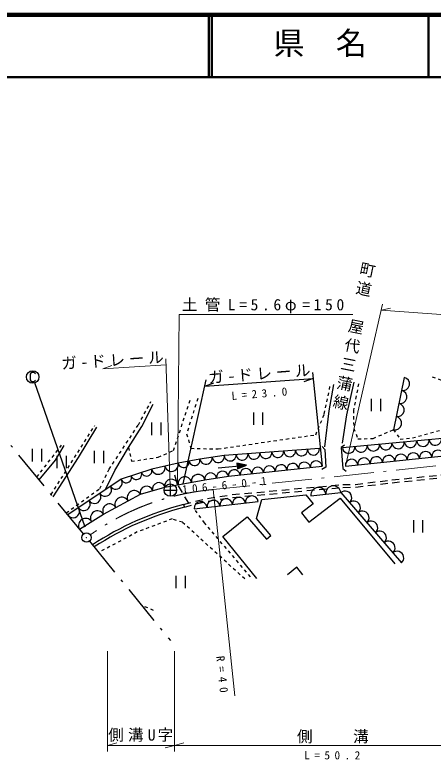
# Model space of a CAD drawing. Units: millimetres, scale not verified. Extents: x 40000 to 680000, y 20000 to 380000.
# Drawn here: x 266628 to 333759, y 261415 to 380000 of the extents above; entities that cross this region are included whole.
import ezdxf
from ezdxf.enums import TextEntityAlignment as Align

# ---------------------------------------------------------------- set-up
doc = ezdxf.new("R2010")
doc.units = ezdxf.units.MM
doc.header["$LTSCALE"] = 1000
for name, pattern in [('USER1', [1, 0.5, -0.5]), ('USER2', [2, 1.2, -0.8]), ('USER3', [10, 6.4, -1.6, 0.4, -1.6])]:
    doc.linetypes.add(name, pattern=pattern)
for name, color, linetype, lineweight in [('M-BGD', 7, 'Continuous', 25), ('M-BMK', 2, 'USER3', 13), ('M-BMK-HTXT', 7, 'Continuous', 13), ('M-OTRS', 6, 'Continuous', 25), ('M-STR-HTXT', 7, 'Continuous', 13), ('M-STR-STR3', 7, 'Continuous', 25), ('M-STR-STRC', 7, 'Continuous', 25), ('M-TTL', 2, 'Continuous', 140), ('M-TTL-LINE', 7, 'Continuous', 50)]:
    doc.layers.add(name, color=color, linetype=linetype, lineweight=lineweight)
doc.layers.add('M-BMK-SRVR', color=3, linetype='Continuous')
doc.layers.add('M-TTL-TXT', color=7, linetype='Continuous')
doc.styles.add('@ＭＳ ゴシック', font='')
doc.styles.add('ＭＳ ゴシック', font='')
doc.styles.get('@ＭＳ ゴシック').set_extended_font_data('@MS Gothic')
doc.styles.get('ＭＳ ゴシック').set_extended_font_data('MS Gothic')

# ---------------------------------------------------------------- blocks, each defined once
blk = doc.blocks.new('MARK14C10L10W1')
at = {"color": 3, "linetype": 'Continuous', "lineweight": 25}
for p, q in [((-0.05, 0), (0.05, 0)), ((0, 0.05), (0, -0.05))]:
    blk.add_line(p, q, dxfattribs=at)
blk.add_circle((0, 0), 0.05, dxfattribs=at)
blk = doc.blocks.new('MARK1085C15L13W1')
at = {"color": 7, "linetype": 'Continuous', "lineweight": 25}
blk.add_lwpolyline([(0.022, 0.024), (0.018, 0.03), (0.01, 0.036), (-0.008, 0.036), (-0.016, 0.03), (-0.022, 0.022), (-0.022, -0.022), (-0.016, -0.03), (-0.008, -0.036), (0.01, -0.036), (0.018, -0.032), (0.022, -0.026)], dxfattribs=at)
blk.add_circle((0, 0), 0.05, dxfattribs=at)
blk = doc.blocks.new('MARK5C10L10W1')
at = {"color": 3, "linetype": 'Continuous', "lineweight": 25}
blk.add_circle((0, 0), 0.05, dxfattribs=at)
blk = doc.blocks.new('MARK1115C15L6W1')
at = {"color": 7, "linetype": 'Continuous', "lineweight": 25}
for p, q in [((-0.038, 0.05), (-0.038, -0.05)), ((0.038, -0.05), (0.038, 0.05))]:
    blk.add_line(p, q, dxfattribs=at)
blk = doc.blocks.new('MARK1197C15L6W1')
at = {"color": 7, "linetype": 'Continuous', "lineweight": 25}
for points in [[(0, 0), (-0.032, -0.1), (0.032, -0.1)], [(0, -0.012), (-0.026, -0.096), (0.026, -0.096)], [(0, -0.024), (-0.02, -0.092), (0.02, -0.092)], [(0, -0.036), (-0.014, -0.088), (0.014, -0.088)], [(0, -0.048), (-0.008, -0.084), (0.008, -0.084)], [(0, -0.064), (-0.002, -0.08), (0.002, -0.08)]]:
    blk.add_lwpolyline(points, close=True, dxfattribs=at)
blk = doc.blocks.new('MARK28C15L14W1')
at = {"color": 7, "linetype": 'Continuous', "lineweight": 13}
blk.add_line((0, 0), (0.014, -0.05), dxfattribs=at)
blk = doc.blocks.new('MARK1553C15L12W1')
at = {"color": 7, "linetype": 'Continuous', "lineweight": 25}
blk.add_arc((0, 0), 0.05, 270, 90, dxfattribs=at)
blk = doc.blocks.new('MARK28C15L6W1')
at = {"color": 7, "linetype": 'Continuous', "lineweight": 25}
blk.add_line((0, 0), (0.014, -0.05), dxfattribs=at)

msp = doc.modelspace()

# ---------------------------------------------------------------- linework, layer by layer
at = {"layer": 'M-BGD'}
for p, q in [((314375, 322571), (315930, 307529)), ((293663, 304685), (297342, 321371)), ((297118, 320353), (314478, 321575)), ((299236, 307235), (303818, 307687)), ((293708, 301351), (293831, 300918))]:
    msp.add_line(p, q, dxfattribs=at)
at = {"layer": 'M-BGD', "linetype": 'USER1'}
for p, q in [((286456, 314133), (288475, 317880)), ((272450, 302971), (279459, 314063)), ((270159, 305763), (274127, 310868)), ((288893, 284345), (286968, 285177))]:
    msp.add_line(p, q, dxfattribs=at)
at = {"layer": 'M-BGD', "linetype": 'USER2'}
msp.add_line((294544, 301581), (292789, 304522), dxfattribs=at)
at = {"layer": 'M-BGD', "linetype": 'USER1'}
for points in [[(321772, 320754), (320972, 316527), (321004, 313581), (321676, 311883), (324110, 311980), (327385, 313367), (328465, 311851), (330450, 312044), (336406, 313709), (343679, 314637), (343647, 315598), (341533, 318192), (338811, 319889), (333560, 321842)], [(295983, 318384), (294190, 312716), (294894, 310378), (299249, 310282), (314908, 312556), (316285, 315886), (317245, 320529)], [(284875, 310520), (285355, 308290), (289645, 308940), (292073, 310040), (294923, 318508)], [(274875, 300019), (280274, 303915), (281770, 307020), (286456, 314133)], [(304463, 289727), (297080, 298399), (295412, 300658)], [(303528, 289404), (293533, 298496), (291889, 299044), (286285, 296949), (280086, 293643)]]:
    msp.add_lwpolyline(points, dxfattribs=at)
at = {"layer": 'M-BGD'}
for points in [[(316369, 310611), (317065, 316421), (317830, 320630)], [(319187, 311202), (319918, 315760), (321066, 321013)], [(281197, 303755), (282680, 306820), (284875, 310520), (286996, 313894), (288826, 317479)], [(272765, 302587), (276839, 308901), (279772, 313789)], [(270532, 305309), (273179, 308450), (274558, 310831)], [(319524, 310898), (318995, 310484), (319248, 307124), (319800, 306709)], [(315956, 310645), (316394, 310185), (316509, 307377), (315887, 306962)], [(305480, 289459), (300024, 296236), (303889, 299386), (307034, 295799), (307681, 296386), (305416, 299110), (306276, 302141), (313311, 302899), (314487, 301491), (312613, 299998), (313813, 298516), (318857, 302385), (327609, 291826)], [(312832, 290086), (311897, 291281), (310390, 290086)]]:
    msp.add_lwpolyline(points, dxfattribs=at)
at = {"layer": 'M-BGD', "linetype": 'USER2'}
for points in [[(293708, 301351), (295619, 301876), (297563, 302322), (299532, 302658), (301489, 302938), (319260, 304559), (321274, 304595), (327126, 305304), (335002, 306102), (342955, 306713), (344964, 306480)], [(293831, 300918), (295720, 301438), (297651, 301880), (299596, 302212), (301542, 302491), (319285, 304109), (321305, 304145), (327176, 304857), (335042, 305654), (342946, 306261), (344944, 306029)]]:
    msp.add_lwpolyline(points, dxfattribs=at)
at = {"layer": 'M-BGD'}
for centre, radius, start, end in [((306013, 253735), 49181, 104.48886, 123.20782), ((306042, 253651), 48819, 104.48541, 123.12833)]:
    msp.add_arc(centre, radius, start, end, dxfattribs=at)
at = {"layer": 'M-BMK'}
msp.add_line((354046, 309653), (298431, 303752), dxfattribs=at)
msp.add_arc((301953, 263907), 40000, 95.05124, 125.46945, dxfattribs=at)
at = {"layer": 'M-BMK-HTXT'}
for radius in [31.3, 25, 18.8, 12.5, 6.3]:
    msp.add_circle((278125, 296038), radius, dxfattribs=at)
at = {"layer": 'M-OTRS', "linetype": 'USER3'}
for p, q in [((277661, 296624), (263406, 313992)), ((278605, 295458), (291586, 279496))]:
    msp.add_line(p, q, dxfattribs=at)
at = {"layer": 'M-STR-HTXT'}
for p, q in [((319670, 307524), (325622, 333549)), ((325396, 332562), (366063, 329628)), ((290911, 323766), (280743, 323152)), ((290878, 324765), (291561, 304293)), ((298431, 303752), (301910, 270622)), ((281484, 277799), (281484, 261678)), ((292248, 261678), (292248, 277799)), ((281484, 262678), (292248, 262678)), ((292248, 262678), (343860, 262678))]:
    msp.add_line(p, q, dxfattribs=at)
msp.add_lwpolyline([(292724, 304551), (292979, 331884), (320854, 331884)], dxfattribs=at)
at = {"layer": 'M-STR-STR3'}
for p, q in [((329093, 321774), (327385, 313367)), ((295412, 300658), (305687, 301826))]:
    msp.add_line(p, q, dxfattribs=at)
for points in [[(359764, 314022), (350539, 313755), (348976, 313259), (319198, 310477)], [(319670, 307524), (353401, 311046), (355320, 311286), (359834, 311310)], [(315492, 310327), (300245, 309229), (296327, 308661), (292839, 308002), (288594, 307051), (283686, 305423), (275139, 299694)], [(277024, 297397), (280866, 299802), (286774, 303004), (290711, 304135), (297109, 305327), (300906, 305895), (315930, 307529)], [(314127, 302769), (318930, 303264), (328656, 291981)]]:
    msp.add_lwpolyline(points, dxfattribs=at)
at = {"layer": 'M-STR-STRC'}
msp.add_line((277924, 297731), (269838, 320896), dxfattribs=at)
at = {"layer": 'M-TTL'}
msp.add_line((680000, 380000), (40000, 380000), dxfattribs=at)
at = {"layer": 'M-TTL-LINE'}
for p, q in [((297750, 380000), (297750, 370000)), ((298250, 380000), (298250, 370000)), ((333000, 380000), (333000, 370000)), ((40000, 370000), (680000, 370000))]:
    msp.add_line(p, q, dxfattribs=at)

# ---------------------------------------------------------------- block references
at = {"layer": 'M-BGD'}
for name, p, xscale, yscale, rotation in [('MARK28C15L6W1', (314478, 321575), 30000, 30000, 274.02826), ('MARK28C15L6W1', (297118, 320353), 30000, 30000, 94.02826), ('MARK1197C15L6W1', (303818, 307687), 15000, 15000, 275.6375), ('MARK28C15L6W1', (292724, 304551), 30000, 30000, 179.46554)]:
    msp.add_blockref(name, p, dxfattribs=dict(at, xscale=xscale, yscale=yscale, rotation=rotation))
at = {"layer": 'M-BGD', "xscale": 20000, "yscale": 20000}
for p in [(324582, 317350), (305687, 315147), (289331, 313512), (270200, 309282), (280150, 308993), (274142, 308176), (331357, 297845), (293246, 288897)]:
    msp.add_blockref('MARK1115C15L6W1', p, dxfattribs=at)
at = {"layer": 'M-BMK-SRVR'}
for name, p, xscale, yscale in [('MARK14C10L10W1', (291578, 303673), 20000, 20000), ('MARK5C10L10W1', (278135, 296043), 15000, 15000)]:
    msp.add_blockref(name, p, dxfattribs=dict(at, xscale=xscale, yscale=yscale))
at = {"layer": 'M-STR-HTXT', "xscale": 30000, "yscale": 30000}
for p, rotation in [((325396, 332562), 85.87339), ((280743, 323152), 93.45332), ((281484, 262678), 89.99998), ((292248, 262678), 269.99998), ((292248, 262678), 89.99998)]:
    msp.add_blockref('MARK28C15L14W1', p, dxfattribs=dict(at, rotation=rotation))
at = {"layer": 'M-STR-STR3'}
for p, xscale, yscale, rotation in [((328880, 320723), 21447, 21447, 348.51341), ((328453, 318621), 21447, 21447, 348.51341), ((328026, 316520), 21446, 21446, 348.51341), ((327599, 314418), 21447, 21447, 348.51341), ((334087, 311868), 19939, 19939, 275.33861), ((322176, 310755), 19939, 19939, 275.33861), ((324161, 310940), 19938, 19938, 275.33861), ((326146, 311126), 19938, 19938, 275.33861), ((328132, 311311), 19939, 19939, 275.33861), ((330117, 311497), 19938, 19938, 275.33861), ((332102, 311682), 19938, 19938, 275.33861), ((305010, 309572), 19108, 19108, 274.11819), ((306916, 309709), 19109, 19109, 274.11819), ((308822, 309846), 19108, 19108, 274.11819), ((310728, 309984), 19109, 19109, 274.11819), ((312634, 310121), 19108, 19108, 274.11819), ((314539, 310258), 19109, 19109, 274.11819), ((320191, 310569), 19938, 19938, 275.33861), ((328599, 308456), 19950, 19950, 95.96156), ((330583, 308664), 19949, 19949, 95.96156), ((332567, 308871), 19950, 19950, 95.96156), ((334551, 309078), 19949, 19949, 95.96156), ((293711, 308167), 17751, 17751, 280.69221), ((295455, 308496), 17751, 17751, 280.69221), ((297307, 308803), 19793, 19793, 278.24923), ((299266, 309087), 19794, 19794, 278.24923), ((301198, 309298), 19108, 19108, 274.11819), ((303104, 309435), 19109, 19109, 274.11819), ((314991, 307427), 18892, 18892, 96.20609), ((320662, 307628), 19949, 19949, 95.96156), ((322646, 307835), 19950, 19950, 95.96156), ((324630, 308042), 19949, 19949, 95.96156), ((326615, 308249), 19949, 19949, 95.96156), ((289655, 307289), 21751, 21751, 282.63336), ((291778, 307764), 21751, 21751, 282.63336), ((303723, 306202), 18892, 18892, 96.20609), ((305601, 306406), 18891, 18891, 96.20609), ((307479, 306610), 18892, 18892, 96.20609), ((309357, 306814), 18892, 18892, 96.20609), ((311235, 307019), 18892, 18892, 96.20609), ((313113, 307223), 18891, 18891, 96.20609), ((284504, 305695), 17237, 17237, 288.34424), ((286140, 306237), 17236, 17236, 288.34424), ((287776, 306780), 17236, 17236, 288.34424), ((293910, 304731), 21694, 21694, 100.55569), ((296043, 305128), 21693, 21693, 100.55569), ((298058, 305469), 19193, 19193, 98.51148), ((299957, 305753), 19192, 19192, 98.51148), ((301845, 305997), 18892, 18892, 96.20609), ((282831, 304850), 20579, 20579, 303.83949), ((289727, 303852), 20483, 20483, 106.02799), ((291778, 304334), 21693, 21693, 100.55569), ((281122, 303704), 20578, 20578, 303.83949), ((285789, 302470), 22401, 22401, 118.45484), ((287758, 303287), 20483, 20483, 106.02799), ((315328, 302892), 24142, 24142, 95.89063), ((317730, 303140), 24142, 24142, 95.89063), ((319625, 302458), 21280, 21280, 40.75942), ((279413, 302559), 20579, 20579, 303.83949), ((283820, 301403), 22400, 22400, 118.45484), ((302604, 301476), 20682, 20682, 96.48571), ((304659, 301709), 20682, 20682, 96.48571), ((277703, 301413), 20578, 20578, 303.83949), ((281851, 300336), 22401, 22401, 118.45484), ((296440, 300775), 20682, 20682, 96.48571), ((298495, 301009), 20682, 20682, 96.48571), ((300550, 301242), 20681, 20681, 96.48571), ((321014, 300846), 21280, 21280, 40.75942), ((275994, 300267), 20579, 20579, 303.83949), ((279905, 299201), 22661, 22661, 122.0475), ((322404, 299234), 21280, 21280, 40.75942), ((277985, 297998), 22661, 22661, 122.0475), ((323793, 297623), 21280, 21280, 40.75942), ((325182, 296011), 21280, 21280, 40.75942), ((326572, 294399), 21280, 21280, 40.75942), ((327961, 292787), 21280, 21280, 40.75942)]:
    msp.add_blockref('MARK1553C15L12W1', p, dxfattribs=dict(at, xscale=xscale, yscale=yscale, rotation=rotation))
at = {"layer": 'M-STR-STRC', "xscale": 20000, "yscale": 20000}
msp.add_blockref('MARK1085C15L13W1', (269509, 321840), dxfattribs=at)

# ---------------------------------------------------------------- texts
at = {"layer": 'M-BMK-HTXT', "insert": (322318, 340509), "char_height": 1833, "attachment_point": 7, "rotation": 258.6, "style": '@ＭＳ ゴシック'}
msp.add_mtext('\\T1.24;町道\u3000屋代三蒲線', dxfattribs=at)
at = {"layer": 'M-BMK-SRVR', "insert": (293552, 303085), "char_height": 1320, "attachment_point": 7, "rotation": 6, "style": 'ＭＳ ゴシック'}
msp.add_mtext('\\T1.77;106-6-0-1', dxfattribs=at)
at = {"layer": 'M-STR-HTXT', "attachment_point": 7, "style": 'ＭＳ ゴシック'}
for s, insert, char_height in [('\\T1.47;土管L=5.6φ=150', (293438, 332037), 1833), ('\\T1.27;側溝U字', (281609, 263243), 1833), ('\\T1.2;側\u3000\u3000溝', (311902, 262989), 1833), ('\\T1.8;L=50.2', (313075, 260408), 1320)]:
    msp.add_mtext(s, dxfattribs=dict(at, insert=insert, char_height=char_height))
for s, insert, char_height, rotation in [('\\T1.24;ガ-ドレール', (274155, 322986), 1833, 3.7), ('\\T1.24;ガ-ドレール', (297744, 320715), 1833, 4.3), ('\\T1.8;L=23.0', (301442, 318115), 1320, 4.7), ('\\T1.87;R=40', (298911, 276979), 1320, 276)]:
    msp.add_mtext(s, dxfattribs=dict(at, insert=insert, char_height=char_height, rotation=rotation))
at = {"layer": 'M-TTL-TXT', "style": 'ＭＳ ゴシック'}
msp.add_text('県\u3000名', height=3666, dxfattribs=at).set_placement((308125, 372500), align=Align.BOTTOM_LEFT)

doc.saveas('drawing.dxf')
